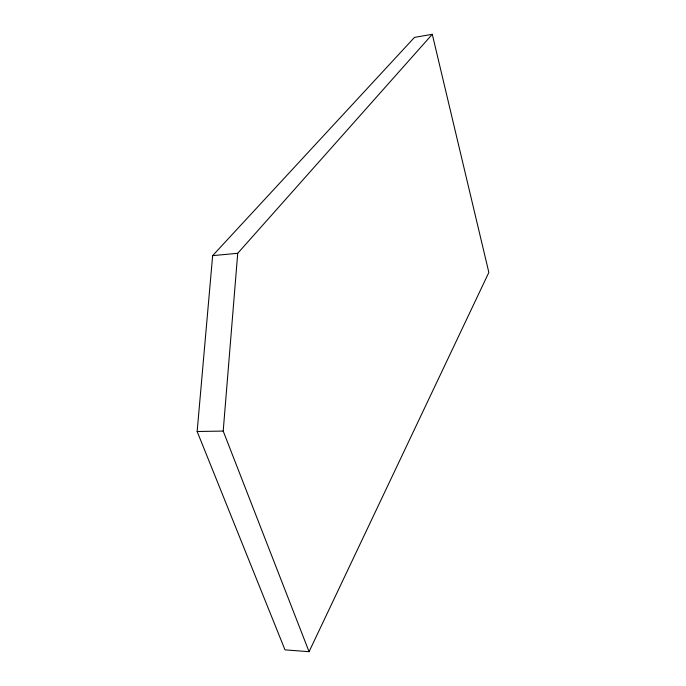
<?xml version="1.0" encoding="UTF-8"?>
<svg xmlns="http://www.w3.org/2000/svg" width="686" height="686" viewBox="0 0 686 686"><rect width="100%" height="100%" fill="white"/><g stroke="black" fill="none" stroke-linecap="round" stroke-linejoin="round"><path stroke-width="1.03" d="M309.069 651.7L223.199 431.074L237.725 253.297L432.283 34.3L488.852 272.445L309.069 651.7L284.99 649.848L197.148 431.494L212.643 255.638L414.498 37.387L432.283 34.3M212.643 255.638L237.725 253.297M197.148 431.494L223.199 431.074"/></g></svg>
